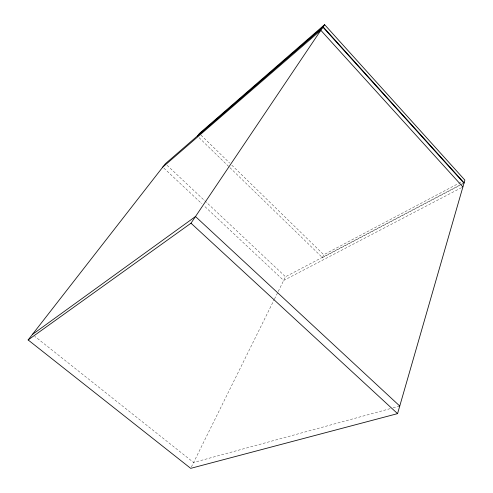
<?xml version="1.0" encoding="UTF-8"?>
<svg xmlns="http://www.w3.org/2000/svg" width="493" height="493" viewBox="0 0 493 493"><rect width="100%" height="100%" fill="white"/><g stroke="black" fill="none" stroke-linecap="round" stroke-linejoin="round"><path stroke-width="0.37" stroke-dasharray="2.46 1.85" d="M229.904 167.645L322.44 257.605L323.747 254.752L458.083 183.692M191.376 466.976L274.281 299.448M274.478 299.054L278.027 291.881M278.225 291.48L285.515 276.746L462.73 183.495M458.761 183.328L460.795 182.256M322.44 257.605L459.895 185.337M460.573 184.98L462.613 183.907M461.534 187.654L283.672 280.468L204.188 205.926M390.117 408.672L193.595 462.489L34.812 336.374M393.081 407.859L399.016 406.238M163.892 168.131L201.951 203.831M167.065 165.297L285.515 276.746M199.061 137.664L229.356 167.115M200.99 135.125L229.615 163.023M231.815 165.167L323.747 254.752"/><path stroke-width="0.74" d="M464.092 182.78L323.137 26.856L165.389 163.719L28.132 339.948L190.699 468.35L397.568 413.633L464.868 180.099L324.616 24.65L199.338 133.517L197.403 136.056L322.909 27.195L463.975 183.193M28.132 339.948L191.001 223.2L324.616 24.65M162.77 167.084L320.826 30.283L462.896 186.939M32.402 334.464L195.487 216.532L399.755 406.035M191.001 223.2L397.568 413.633"/></g></svg>
